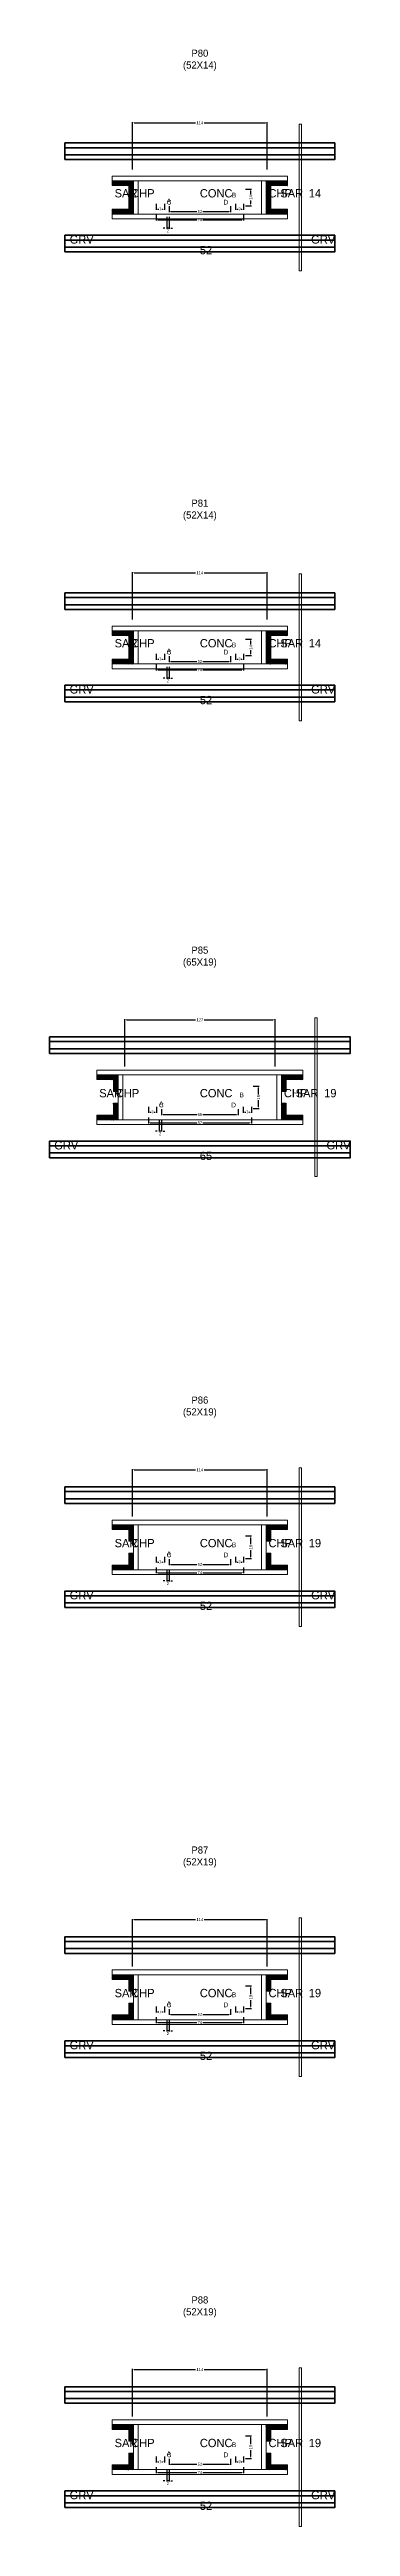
# Model space of a CAD drawing. Header units: centimetres. Extents: x -10500 to 4105, y -36866 to 295.
# Drawn here: x -127 to 127, y -31847 to -29755 of the extents above; entities that cross this region are included whole.
import ezdxf

# ---------------------------------------------------------------- set-up
doc = ezdxf.new("R2010")
doc.units = ezdxf.units.CM
for name, color, linetype in [('COTA', 241, 'Continuous'), ('GRAVATA', 224, 'Continuous'), ('Hachura', 251, 'Continuous'), ('NOMENCLATURA', 7, 'Continuous'), ('SARRAFO', 251, 'Continuous'), ('Texto Seção', 7, 'Continuous')]:
    doc.layers.add(name, color=color, linetype=linetype)
doc.dimstyles.new('cotax2', dxfattribs={"dimtxt": 2.5, "dimasz": 1.5, "dimexe": 0.5, "dimexo": 0.5, "dimgap": 0.5, "dimtad": 1, "dimcen": 2.5, "dimazin": 3, "dimtfac": 1, "dimtmove": 0, "dimatfit": 3})

# ---------------------------------------------------------------- blocks, each defined once
blk = doc.blocks.new('_CLOSEDFILLED')
at = {"color": 0, "linetype": 'BYBLOCK'}
blk.add_solid([(-1, 0.2), (0, 0), (-1, -0.2)], dxfattribs=at)
blk = doc.blocks.new('*D2068')
for p, q in [((-37, -29894.5), (-37, -29899.5)), ((-35.5, -29899), (-2.5, -29899)), ((2.5, -29899), (35.5, -29899)), ((37, -29894.5), (37, -29899.5))]:
    blk.add_line(p, q)
at = {"layer": 'Defpoints'}
for p in [(-37, -29894), (-37, -29899), (37, -29894)]:
    blk.add_point(p, dxfattribs=at)
at = {"layer": 'COTA', "xscale": 1.5, "yscale": 1.5, "rotation": 180}
blk.add_blockref('_CLOSEDFILLED', (-37, -29899), dxfattribs=at)
at = {"layer": 'COTA', "xscale": 1.5, "yscale": 1.5}
blk.add_blockref('_CLOSEDFILLED', (37, -29899), dxfattribs=at)
at = {"layer": 'COTA', "insert": (0, -29899), "char_height": 2.5, "attachment_point": 5}
blk.add_mtext('74', dxfattribs=at)
blk = doc.blocks.new('*D2069')
for p, q in [((-26, -29887.5), (-26, -29892.5)), ((-24.5, -29892), (-2.5, -29892)), ((2.5, -29892), (24.5, -29892)), ((26, -29887.5), (26, -29892.5))]:
    blk.add_line(p, q)
at = {"layer": 'Defpoints'}
for p in [(-26, -29887), (-26, -29892), (26, -29887)]:
    blk.add_point(p, dxfattribs=at)
at = {"layer": 'COTA', "xscale": 1.5, "yscale": 1.5, "rotation": 180}
blk.add_blockref('_CLOSEDFILLED', (-26, -29892), dxfattribs=at)
at = {"layer": 'COTA', "xscale": 1.5, "yscale": 1.5}
blk.add_blockref('_CLOSEDFILLED', (26, -29892), dxfattribs=at)
at = {"layer": 'COTA', "insert": (0, -29892), "char_height": 2.5, "attachment_point": 5}
blk.add_mtext('52', dxfattribs=at)
blk = doc.blocks.new('*D2070')
for p, q in [((38.5, -29873), (43.5, -29873)), ((38.5, -29887), (43.5, -29887)), ((43, -29877.5), (43, -29874.5)), ((43, -29885.5), (43, -29882.5))]:
    blk.add_line(p, q)
at = {"layer": 'Defpoints'}
for p in [(38, -29873), (38, -29887), (43, -29887)]:
    blk.add_point(p, dxfattribs=at)
at = {"layer": 'COTA', "xscale": 1.5, "yscale": 1.5}
for p, rotation in [((43, -29873), 90), ((43, -29887), 270)]:
    blk.add_blockref('_CLOSEDFILLED', p, dxfattribs=dict(at, rotation=rotation))
at = {"layer": 'COTA', "insert": (43, -29880), "char_height": 2.5, "attachment_point": 5, "rotation": 90}
blk.add_mtext('14', dxfattribs=at)
blk = doc.blocks.new('*D2071')
for p, q in [((-37, -29885.5), (-37, -29890.5)), ((-35.5, -29890), (-34.75, -29890)), ((-32.25, -29890), (-31.5, -29890)), ((-30, -29885.5), (-30, -29890.5))]:
    blk.add_line(p, q)
at = {"layer": 'Defpoints'}
for p in [(-37, -29885), (-37, -29890), (-30, -29885)]:
    blk.add_point(p, dxfattribs=at)
at = {"layer": 'COTA', "xscale": 1.5, "yscale": 1.5, "rotation": 180}
blk.add_blockref('_CLOSEDFILLED', (-37, -29890), dxfattribs=at)
at = {"layer": 'COTA', "xscale": 1.5, "yscale": 1.5}
blk.add_blockref('_CLOSEDFILLED', (-30, -29890), dxfattribs=at)
at = {"layer": 'COTA', "insert": (-33.5, -29890), "char_height": 2.5, "attachment_point": 5}
blk.add_mtext('7', dxfattribs=at)
blk = doc.blocks.new('*D2072')
for p, q in [((30, -29885.5), (30, -29890.5)), ((31.5, -29890), (32.25, -29890)), ((34.75, -29890), (35.5, -29890)), ((37, -29885.5), (37, -29890.5))]:
    blk.add_line(p, q)
at = {"layer": 'Defpoints'}
for p in [(30, -29885), (30, -29890), (37, -29885)]:
    blk.add_point(p, dxfattribs=at)
at = {"layer": 'COTA', "xscale": 1.5, "yscale": 1.5, "rotation": 180}
blk.add_blockref('_CLOSEDFILLED', (30, -29890), dxfattribs=at)
at = {"layer": 'COTA', "xscale": 1.5, "yscale": 1.5}
blk.add_blockref('_CLOSEDFILLED', (37, -29890), dxfattribs=at)
at = {"layer": 'COTA', "insert": (33.5, -29890), "char_height": 2.5, "attachment_point": 5}
blk.add_mtext('7', dxfattribs=at)
blk = doc.blocks.new('*D2073')
for p, q in [((-57, -29856.5), (-57, -29816.5)), ((-55.5, -29817), (-3.75, -29817)), ((3.75, -29817), (55.5, -29817)), ((57, -29856.5), (57, -29816.5))]:
    blk.add_line(p, q)
at = {"layer": 'Defpoints'}
for p in [(-57, -29817), (-57, -29857), (57, -29857)]:
    blk.add_point(p, dxfattribs=at)
at = {"layer": 'COTA', "xscale": 1.5, "yscale": 1.5, "rotation": 180}
blk.add_blockref('_CLOSEDFILLED', (-57, -29817), dxfattribs=at)
at = {"layer": 'COTA', "xscale": 1.5, "yscale": 1.5}
blk.add_blockref('_CLOSEDFILLED', (57, -29817), dxfattribs=at)
at = {"layer": 'COTA', "insert": (0, -29817), "char_height": 2.5, "attachment_point": 5}
blk.add_mtext('114', dxfattribs=at)
blk = doc.blocks.new('*D2094')
for p, q in [((-37, -30274.5), (-37, -30279.5)), ((-35.5, -30279), (-2.5, -30279)), ((2.5, -30279), (35.5, -30279)), ((37, -30274.5), (37, -30279.5))]:
    blk.add_line(p, q)
at = {"layer": 'Defpoints'}
for p in [(-37, -30274), (-37, -30279), (37, -30274)]:
    blk.add_point(p, dxfattribs=at)
at = {"layer": 'COTA', "xscale": 1.5, "yscale": 1.5, "rotation": 180}
blk.add_blockref('_CLOSEDFILLED', (-37, -30279), dxfattribs=at)
at = {"layer": 'COTA', "xscale": 1.5, "yscale": 1.5}
blk.add_blockref('_CLOSEDFILLED', (37, -30279), dxfattribs=at)
at = {"layer": 'COTA', "insert": (0, -30279), "char_height": 2.5, "attachment_point": 5}
blk.add_mtext('74', dxfattribs=at)
blk = doc.blocks.new('*D2095')
for p, q in [((-26, -30267.5), (-26, -30272.5)), ((26, -30267.5), (26, -30272.5)), ((-24.5, -30272), (-2.5, -30272)), ((2.5, -30272), (24.5, -30272))]:
    blk.add_line(p, q)
at = {"layer": 'Defpoints'}
for p in [(-26, -30267), (26, -30267), (-26, -30272)]:
    blk.add_point(p, dxfattribs=at)
at = {"layer": 'COTA', "xscale": 1.5, "yscale": 1.5, "rotation": 180}
blk.add_blockref('_CLOSEDFILLED', (-26, -30272), dxfattribs=at)
at = {"layer": 'COTA', "xscale": 1.5, "yscale": 1.5}
blk.add_blockref('_CLOSEDFILLED', (26, -30272), dxfattribs=at)
at = {"layer": 'COTA', "insert": (0, -30272), "char_height": 2.5, "attachment_point": 5}
blk.add_mtext('52', dxfattribs=at)
blk = doc.blocks.new('*D2096')
for p, q in [((38.5, -30253), (43.5, -30253)), ((38.5, -30267), (43.5, -30267)), ((43, -30257.5), (43, -30254.5)), ((43, -30265.5), (43, -30262.5))]:
    blk.add_line(p, q)
at = {"layer": 'Defpoints'}
for p in [(38, -30253), (38, -30267), (43, -30267)]:
    blk.add_point(p, dxfattribs=at)
at = {"layer": 'COTA', "xscale": 1.5, "yscale": 1.5}
for p, rotation in [((43, -30253), 90), ((43, -30267), 270)]:
    blk.add_blockref('_CLOSEDFILLED', p, dxfattribs=dict(at, rotation=rotation))
at = {"layer": 'COTA', "insert": (43, -30260), "char_height": 2.5, "attachment_point": 5, "rotation": 90}
blk.add_mtext('14', dxfattribs=at)
blk = doc.blocks.new('*D2097')
for p, q in [((-37, -30265.5), (-37, -30270.5)), ((-30, -30265.5), (-30, -30270.5)), ((-35.5, -30270), (-34.75, -30270)), ((-32.25, -30270), (-31.5, -30270))]:
    blk.add_line(p, q)
at = {"layer": 'Defpoints'}
for p in [(-37, -30265), (-30, -30265), (-37, -30270)]:
    blk.add_point(p, dxfattribs=at)
at = {"layer": 'COTA', "xscale": 1.5, "yscale": 1.5, "rotation": 180}
blk.add_blockref('_CLOSEDFILLED', (-37, -30270), dxfattribs=at)
at = {"layer": 'COTA', "xscale": 1.5, "yscale": 1.5}
blk.add_blockref('_CLOSEDFILLED', (-30, -30270), dxfattribs=at)
at = {"layer": 'COTA', "insert": (-33.5, -30270), "char_height": 2.5, "attachment_point": 5}
blk.add_mtext('7', dxfattribs=at)
blk = doc.blocks.new('*D2098')
for p, q in [((30, -30265.5), (30, -30270.5)), ((37, -30265.5), (37, -30270.5)), ((31.5, -30270), (32.25, -30270)), ((34.75, -30270), (35.5, -30270))]:
    blk.add_line(p, q)
at = {"layer": 'Defpoints'}
for p in [(30, -30265), (37, -30265), (30, -30270)]:
    blk.add_point(p, dxfattribs=at)
at = {"layer": 'COTA', "xscale": 1.5, "yscale": 1.5, "rotation": 180}
blk.add_blockref('_CLOSEDFILLED', (30, -30270), dxfattribs=at)
at = {"layer": 'COTA', "xscale": 1.5, "yscale": 1.5}
blk.add_blockref('_CLOSEDFILLED', (37, -30270), dxfattribs=at)
at = {"layer": 'COTA', "insert": (33.5, -30270), "char_height": 2.5, "attachment_point": 5}
blk.add_mtext('7', dxfattribs=at)
blk = doc.blocks.new('*D2099')
for p, q in [((-57, -30236.5), (-57, -30196.5)), ((-55.5, -30197), (-3.75, -30197)), ((3.75, -30197), (55.5, -30197)), ((57, -30236.5), (57, -30196.5))]:
    blk.add_line(p, q)
at = {"layer": 'Defpoints'}
for p in [(-57, -30197), (-57, -30237), (57, -30237)]:
    blk.add_point(p, dxfattribs=at)
at = {"layer": 'COTA', "xscale": 1.5, "yscale": 1.5, "rotation": 180}
blk.add_blockref('_CLOSEDFILLED', (-57, -30197), dxfattribs=at)
at = {"layer": 'COTA', "xscale": 1.5, "yscale": 1.5}
blk.add_blockref('_CLOSEDFILLED', (57, -30197), dxfattribs=at)
at = {"layer": 'COTA', "insert": (0, -30197), "char_height": 2.5, "attachment_point": 5}
blk.add_mtext('114', dxfattribs=at)
blk = doc.blocks.new('*D2120')
for p, q in [((-43.5, -30657), (-43.5, -30662)), ((-42, -30661.5), (-2.5, -30661.5)), ((2.5, -30661.5), (42, -30661.5)), ((43.5, -30657), (43.5, -30662))]:
    blk.add_line(p, q)
at = {"layer": 'Defpoints'}
for p in [(-43.5, -30656.5), (-43.5, -30661.5), (43.5, -30656.5)]:
    blk.add_point(p, dxfattribs=at)
at = {"layer": 'COTA', "xscale": 1.5, "yscale": 1.5, "rotation": 180}
blk.add_blockref('_CLOSEDFILLED', (-43.5, -30661.5), dxfattribs=at)
at = {"layer": 'COTA', "xscale": 1.5, "yscale": 1.5}
blk.add_blockref('_CLOSEDFILLED', (43.5, -30661.5), dxfattribs=at)
at = {"layer": 'COTA', "insert": (0, -30661.5), "char_height": 2.5, "attachment_point": 5}
blk.add_mtext('87', dxfattribs=at)
blk = doc.blocks.new('*D2121')
for p, q in [((-32.5, -30650), (-32.5, -30655)), ((-31, -30654.5), (-2.5, -30654.5)), ((2.5, -30654.5), (31, -30654.5)), ((32.5, -30650), (32.5, -30655))]:
    blk.add_line(p, q)
at = {"layer": 'Defpoints'}
for p in [(-32.5, -30649.5), (-32.5, -30654.5), (32.5, -30649.5)]:
    blk.add_point(p, dxfattribs=at)
at = {"layer": 'COTA', "xscale": 1.5, "yscale": 1.5, "rotation": 180}
blk.add_blockref('_CLOSEDFILLED', (-32.5, -30654.5), dxfattribs=at)
at = {"layer": 'COTA', "xscale": 1.5, "yscale": 1.5}
blk.add_blockref('_CLOSEDFILLED', (32.5, -30654.5), dxfattribs=at)
at = {"layer": 'COTA', "insert": (0, -30654.5), "char_height": 2.5, "attachment_point": 5}
blk.add_mtext('65', dxfattribs=at)
blk = doc.blocks.new('*D2122')
for p, q in [((45, -30630.5), (50, -30630.5)), ((49.5, -30637.5), (49.5, -30632)), ((49.5, -30648), (49.5, -30642.5)), ((45, -30649.5), (50, -30649.5))]:
    blk.add_line(p, q)
at = {"layer": 'Defpoints'}
for p in [(44.5, -30630.5), (44.5, -30649.5), (49.5, -30649.5)]:
    blk.add_point(p, dxfattribs=at)
at = {"layer": 'COTA', "xscale": 1.5, "yscale": 1.5}
for p, rotation in [((49.5, -30630.5), 90), ((49.5, -30649.5), 270)]:
    blk.add_blockref('_CLOSEDFILLED', p, dxfattribs=dict(at, rotation=rotation))
at = {"layer": 'COTA', "insert": (49.5, -30640), "char_height": 2.5, "attachment_point": 5, "rotation": 90}
blk.add_mtext('19', dxfattribs=at)
blk = doc.blocks.new('*D2123')
for p, q in [((-43.5, -30648), (-43.5, -30653)), ((-42, -30652.5), (-41.25, -30652.5)), ((-38.75, -30652.5), (-38, -30652.5)), ((-36.5, -30648), (-36.5, -30653))]:
    blk.add_line(p, q)
at = {"layer": 'Defpoints'}
for p in [(-43.5, -30647.5), (-43.5, -30652.5), (-36.5, -30647.5)]:
    blk.add_point(p, dxfattribs=at)
at = {"layer": 'COTA', "xscale": 1.5, "yscale": 1.5, "rotation": 180}
blk.add_blockref('_CLOSEDFILLED', (-43.5, -30652.5), dxfattribs=at)
at = {"layer": 'COTA', "xscale": 1.5, "yscale": 1.5}
blk.add_blockref('_CLOSEDFILLED', (-36.5, -30652.5), dxfattribs=at)
at = {"layer": 'COTA', "insert": (-40, -30652.5), "char_height": 2.5, "attachment_point": 5}
blk.add_mtext('7', dxfattribs=at)
blk = doc.blocks.new('*D2124')
for p, q in [((36.5, -30648), (36.5, -30653)), ((38, -30652.5), (38.75, -30652.5)), ((41.25, -30652.5), (42, -30652.5)), ((43.5, -30648), (43.5, -30653))]:
    blk.add_line(p, q)
at = {"layer": 'Defpoints'}
for p in [(36.5, -30647.5), (36.5, -30652.5), (43.5, -30647.5)]:
    blk.add_point(p, dxfattribs=at)
at = {"layer": 'COTA', "xscale": 1.5, "yscale": 1.5, "rotation": 180}
blk.add_blockref('_CLOSEDFILLED', (36.5, -30652.5), dxfattribs=at)
at = {"layer": 'COTA', "xscale": 1.5, "yscale": 1.5}
blk.add_blockref('_CLOSEDFILLED', (43.5, -30652.5), dxfattribs=at)
at = {"layer": 'COTA', "insert": (40, -30652.5), "char_height": 2.5, "attachment_point": 5}
blk.add_mtext('7', dxfattribs=at)
blk = doc.blocks.new('*D2125')
for p, q in [((-63.5, -30614), (-63.5, -30574)), ((-62, -30574.5), (-3.75, -30574.5)), ((3.75, -30574.5), (62, -30574.5)), ((63.5, -30614), (63.5, -30574))]:
    blk.add_line(p, q)
at = {"layer": 'Defpoints'}
for p in [(-63.5, -30574.5), (-63.5, -30614.5), (63.5, -30614.5)]:
    blk.add_point(p, dxfattribs=at)
at = {"layer": 'COTA', "xscale": 1.5, "yscale": 1.5, "rotation": 180}
blk.add_blockref('_CLOSEDFILLED', (-63.5, -30574.5), dxfattribs=at)
at = {"layer": 'COTA', "xscale": 1.5, "yscale": 1.5}
blk.add_blockref('_CLOSEDFILLED', (63.5, -30574.5), dxfattribs=at)
at = {"layer": 'COTA', "insert": (0, -30574.5), "char_height": 2.5, "attachment_point": 5}
blk.add_mtext('127', dxfattribs=at)
blk = doc.blocks.new('*D2146')
for p, q in [((-37, -31037), (-37, -31042)), ((-35.5, -31041.5), (-2.5, -31041.5)), ((2.5, -31041.5), (35.5, -31041.5)), ((37, -31037), (37, -31042))]:
    blk.add_line(p, q)
at = {"layer": 'Defpoints'}
for p in [(-37, -31036.5), (-37, -31041.5), (37, -31036.5)]:
    blk.add_point(p, dxfattribs=at)
at = {"layer": 'COTA', "xscale": 1.5, "yscale": 1.5, "rotation": 180}
blk.add_blockref('_CLOSEDFILLED', (-37, -31041.5), dxfattribs=at)
at = {"layer": 'COTA', "xscale": 1.5, "yscale": 1.5}
blk.add_blockref('_CLOSEDFILLED', (37, -31041.5), dxfattribs=at)
at = {"layer": 'COTA', "insert": (0, -31041.5), "char_height": 2.5, "attachment_point": 5}
blk.add_mtext('74', dxfattribs=at)
blk = doc.blocks.new('*D2147')
for p, q in [((-26, -31030), (-26, -31035)), ((-24.5, -31034.5), (-2.5, -31034.5)), ((2.5, -31034.5), (24.5, -31034.5)), ((26, -31030), (26, -31035))]:
    blk.add_line(p, q)
at = {"layer": 'Defpoints'}
for p in [(-26, -31029.5), (-26, -31034.5), (26, -31029.5)]:
    blk.add_point(p, dxfattribs=at)
at = {"layer": 'COTA', "xscale": 1.5, "yscale": 1.5, "rotation": 180}
blk.add_blockref('_CLOSEDFILLED', (-26, -31034.5), dxfattribs=at)
at = {"layer": 'COTA', "xscale": 1.5, "yscale": 1.5}
blk.add_blockref('_CLOSEDFILLED', (26, -31034.5), dxfattribs=at)
at = {"layer": 'COTA', "insert": (0, -31034.5), "char_height": 2.5, "attachment_point": 5}
blk.add_mtext('52', dxfattribs=at)
blk = doc.blocks.new('*D2148')
for p, q in [((38.5, -31010.5), (43.5, -31010.5)), ((43, -31017.5), (43, -31012)), ((43, -31028), (43, -31022.5)), ((38.5, -31029.5), (43.5, -31029.5))]:
    blk.add_line(p, q)
at = {"layer": 'Defpoints'}
for p in [(38, -31010.5), (38, -31029.5), (43, -31029.5)]:
    blk.add_point(p, dxfattribs=at)
at = {"layer": 'COTA', "xscale": 1.5, "yscale": 1.5}
for p, rotation in [((43, -31010.5), 90), ((43, -31029.5), 270)]:
    blk.add_blockref('_CLOSEDFILLED', p, dxfattribs=dict(at, rotation=rotation))
at = {"layer": 'COTA', "insert": (43, -31020), "char_height": 2.5, "attachment_point": 5, "rotation": 90}
blk.add_mtext('19', dxfattribs=at)
blk = doc.blocks.new('*D2149')
for p, q in [((-37, -31028), (-37, -31033)), ((-35.5, -31032.5), (-34.75, -31032.5)), ((-32.25, -31032.5), (-31.5, -31032.5)), ((-30, -31028), (-30, -31033))]:
    blk.add_line(p, q)
at = {"layer": 'Defpoints'}
for p in [(-37, -31027.5), (-37, -31032.5), (-30, -31027.5)]:
    blk.add_point(p, dxfattribs=at)
at = {"layer": 'COTA', "xscale": 1.5, "yscale": 1.5, "rotation": 180}
blk.add_blockref('_CLOSEDFILLED', (-37, -31032.5), dxfattribs=at)
at = {"layer": 'COTA', "xscale": 1.5, "yscale": 1.5}
blk.add_blockref('_CLOSEDFILLED', (-30, -31032.5), dxfattribs=at)
at = {"layer": 'COTA', "insert": (-33.5, -31032.5), "char_height": 2.5, "attachment_point": 5}
blk.add_mtext('7', dxfattribs=at)
blk = doc.blocks.new('*D2150')
for p, q in [((30, -31028), (30, -31033)), ((31.5, -31032.5), (32.25, -31032.5)), ((34.75, -31032.5), (35.5, -31032.5)), ((37, -31028), (37, -31033))]:
    blk.add_line(p, q)
at = {"layer": 'Defpoints'}
for p in [(30, -31027.5), (30, -31032.5), (37, -31027.5)]:
    blk.add_point(p, dxfattribs=at)
at = {"layer": 'COTA', "xscale": 1.5, "yscale": 1.5, "rotation": 180}
blk.add_blockref('_CLOSEDFILLED', (30, -31032.5), dxfattribs=at)
at = {"layer": 'COTA', "xscale": 1.5, "yscale": 1.5}
blk.add_blockref('_CLOSEDFILLED', (37, -31032.5), dxfattribs=at)
at = {"layer": 'COTA', "insert": (33.5, -31032.5), "char_height": 2.5, "attachment_point": 5}
blk.add_mtext('7', dxfattribs=at)
blk = doc.blocks.new('*D2151')
for p, q in [((-57, -30994), (-57, -30954)), ((-55.5, -30954.5), (-3.75, -30954.5)), ((3.75, -30954.5), (55.5, -30954.5)), ((57, -30994), (57, -30954))]:
    blk.add_line(p, q)
at = {"layer": 'Defpoints'}
for p in [(-57, -30954.5), (-57, -30994.5), (57, -30994.5)]:
    blk.add_point(p, dxfattribs=at)
at = {"layer": 'COTA', "xscale": 1.5, "yscale": 1.5, "rotation": 180}
blk.add_blockref('_CLOSEDFILLED', (-57, -30954.5), dxfattribs=at)
at = {"layer": 'COTA', "xscale": 1.5, "yscale": 1.5}
blk.add_blockref('_CLOSEDFILLED', (57, -30954.5), dxfattribs=at)
at = {"layer": 'COTA', "insert": (0, -30954.5), "char_height": 2.5, "attachment_point": 5}
blk.add_mtext('114', dxfattribs=at)
blk = doc.blocks.new('*D2172')
for p, q in [((-37, -31417), (-37, -31422)), ((37, -31417), (37, -31422)), ((-35.5, -31421.5), (-2.5, -31421.5)), ((2.5, -31421.5), (35.5, -31421.5))]:
    blk.add_line(p, q)
at = {"layer": 'Defpoints'}
for p in [(-37, -31416.5), (37, -31416.5), (-37, -31421.5)]:
    blk.add_point(p, dxfattribs=at)
at = {"layer": 'COTA', "xscale": 1.5, "yscale": 1.5, "rotation": 180}
blk.add_blockref('_CLOSEDFILLED', (-37, -31421.5), dxfattribs=at)
at = {"layer": 'COTA', "xscale": 1.5, "yscale": 1.5}
blk.add_blockref('_CLOSEDFILLED', (37, -31421.5), dxfattribs=at)
at = {"layer": 'COTA', "insert": (0, -31421.5), "char_height": 2.5, "attachment_point": 5}
blk.add_mtext('74', dxfattribs=at)
blk = doc.blocks.new('*D2173')
for p, q in [((-26, -31410), (-26, -31415)), ((-24.5, -31414.5), (-2.5, -31414.5)), ((2.5, -31414.5), (24.5, -31414.5)), ((26, -31410), (26, -31415))]:
    blk.add_line(p, q)
at = {"layer": 'Defpoints'}
for p in [(-26, -31409.5), (-26, -31414.5), (26, -31409.5)]:
    blk.add_point(p, dxfattribs=at)
at = {"layer": 'COTA', "xscale": 1.5, "yscale": 1.5, "rotation": 180}
blk.add_blockref('_CLOSEDFILLED', (-26, -31414.5), dxfattribs=at)
at = {"layer": 'COTA', "xscale": 1.5, "yscale": 1.5}
blk.add_blockref('_CLOSEDFILLED', (26, -31414.5), dxfattribs=at)
at = {"layer": 'COTA', "insert": (0, -31414.5), "char_height": 2.5, "attachment_point": 5}
blk.add_mtext('52', dxfattribs=at)
blk = doc.blocks.new('*D2174')
for p, q in [((38.5, -31390.5), (43.5, -31390.5)), ((43, -31397.5), (43, -31392)), ((38.5, -31409.5), (43.5, -31409.5)), ((43, -31408), (43, -31402.5))]:
    blk.add_line(p, q)
at = {"layer": 'Defpoints'}
for p in [(38, -31390.5), (38, -31409.5), (43, -31409.5)]:
    blk.add_point(p, dxfattribs=at)
at = {"layer": 'COTA', "xscale": 1.5, "yscale": 1.5}
for p, rotation in [((43, -31390.5), 90), ((43, -31409.5), 270)]:
    blk.add_blockref('_CLOSEDFILLED', p, dxfattribs=dict(at, rotation=rotation))
at = {"layer": 'COTA', "insert": (43, -31400), "char_height": 2.5, "attachment_point": 5, "rotation": 90}
blk.add_mtext('19', dxfattribs=at)
blk = doc.blocks.new('*D2175')
for p, q in [((-37, -31408), (-37, -31413)), ((-35.5, -31412.5), (-34.75, -31412.5)), ((-32.25, -31412.5), (-31.5, -31412.5)), ((-30, -31408), (-30, -31413))]:
    blk.add_line(p, q)
at = {"layer": 'Defpoints'}
for p in [(-37, -31407.5), (-37, -31412.5), (-30, -31407.5)]:
    blk.add_point(p, dxfattribs=at)
at = {"layer": 'COTA', "xscale": 1.5, "yscale": 1.5, "rotation": 180}
blk.add_blockref('_CLOSEDFILLED', (-37, -31412.5), dxfattribs=at)
at = {"layer": 'COTA', "xscale": 1.5, "yscale": 1.5}
blk.add_blockref('_CLOSEDFILLED', (-30, -31412.5), dxfattribs=at)
at = {"layer": 'COTA', "insert": (-33.5, -31412.5), "char_height": 2.5, "attachment_point": 5}
blk.add_mtext('7', dxfattribs=at)
blk = doc.blocks.new('*D2176')
for p, q in [((30, -31408), (30, -31413)), ((31.5, -31412.5), (32.25, -31412.5)), ((34.75, -31412.5), (35.5, -31412.5)), ((37, -31408), (37, -31413))]:
    blk.add_line(p, q)
at = {"layer": 'Defpoints'}
for p in [(30, -31407.5), (30, -31412.5), (37, -31407.5)]:
    blk.add_point(p, dxfattribs=at)
at = {"layer": 'COTA', "xscale": 1.5, "yscale": 1.5, "rotation": 180}
blk.add_blockref('_CLOSEDFILLED', (30, -31412.5), dxfattribs=at)
at = {"layer": 'COTA', "xscale": 1.5, "yscale": 1.5}
blk.add_blockref('_CLOSEDFILLED', (37, -31412.5), dxfattribs=at)
at = {"layer": 'COTA', "insert": (33.5, -31412.5), "char_height": 2.5, "attachment_point": 5}
blk.add_mtext('7', dxfattribs=at)
blk = doc.blocks.new('*D2177')
for p, q in [((-57, -31374), (-57, -31334)), ((-55.5, -31334.5), (-3.75, -31334.5)), ((3.75, -31334.5), (55.5, -31334.5)), ((57, -31374), (57, -31334))]:
    blk.add_line(p, q)
at = {"layer": 'Defpoints'}
for p in [(-57, -31334.5), (-57, -31374.5), (57, -31374.5)]:
    blk.add_point(p, dxfattribs=at)
at = {"layer": 'COTA', "xscale": 1.5, "yscale": 1.5, "rotation": 180}
blk.add_blockref('_CLOSEDFILLED', (-57, -31334.5), dxfattribs=at)
at = {"layer": 'COTA', "xscale": 1.5, "yscale": 1.5}
blk.add_blockref('_CLOSEDFILLED', (57, -31334.5), dxfattribs=at)
at = {"layer": 'COTA', "insert": (0, -31334.5), "char_height": 2.5, "attachment_point": 5}
blk.add_mtext('114', dxfattribs=at)
blk = doc.blocks.new('*D2198')
for p, q in [((-37, -31797), (-37, -31802)), ((-35.5, -31801.5), (-2.5, -31801.5)), ((2.5, -31801.5), (35.5, -31801.5)), ((37, -31797), (37, -31802))]:
    blk.add_line(p, q)
at = {"layer": 'Defpoints'}
for p in [(-37, -31796.5), (37, -31796.5), (-37, -31801.5)]:
    blk.add_point(p, dxfattribs=at)
at = {"layer": 'COTA', "xscale": 1.5, "yscale": 1.5, "rotation": 180}
blk.add_blockref('_CLOSEDFILLED', (-37, -31801.5), dxfattribs=at)
at = {"layer": 'COTA', "xscale": 1.5, "yscale": 1.5}
blk.add_blockref('_CLOSEDFILLED', (37, -31801.5), dxfattribs=at)
at = {"layer": 'COTA', "insert": (0, -31801.5), "char_height": 2.5, "attachment_point": 5}
blk.add_mtext('74', dxfattribs=at)
blk = doc.blocks.new('*D2199')
for p, q in [((-26, -31790), (-26, -31795)), ((-24.5, -31794.5), (-2.5, -31794.5)), ((2.5, -31794.5), (24.5, -31794.5)), ((26, -31790), (26, -31795))]:
    blk.add_line(p, q)
at = {"layer": 'Defpoints'}
for p in [(-26, -31789.5), (-26, -31794.5), (26, -31789.5)]:
    blk.add_point(p, dxfattribs=at)
at = {"layer": 'COTA', "xscale": 1.5, "yscale": 1.5, "rotation": 180}
blk.add_blockref('_CLOSEDFILLED', (-26, -31794.5), dxfattribs=at)
at = {"layer": 'COTA', "xscale": 1.5, "yscale": 1.5}
blk.add_blockref('_CLOSEDFILLED', (26, -31794.5), dxfattribs=at)
at = {"layer": 'COTA', "insert": (0, -31794.5), "char_height": 2.5, "attachment_point": 5}
blk.add_mtext('52', dxfattribs=at)
blk = doc.blocks.new('*D2200')
for p, q in [((38.5, -31770.5), (43.5, -31770.5)), ((43, -31777.5), (43, -31772)), ((38.5, -31789.5), (43.5, -31789.5)), ((43, -31788), (43, -31782.5))]:
    blk.add_line(p, q)
at = {"layer": 'Defpoints'}
for p in [(38, -31770.5), (38, -31789.5), (43, -31789.5)]:
    blk.add_point(p, dxfattribs=at)
at = {"layer": 'COTA', "xscale": 1.5, "yscale": 1.5}
for p, rotation in [((43, -31770.5), 90), ((43, -31789.5), 270)]:
    blk.add_blockref('_CLOSEDFILLED', p, dxfattribs=dict(at, rotation=rotation))
at = {"layer": 'COTA', "insert": (43, -31780), "char_height": 2.5, "attachment_point": 5, "rotation": 90}
blk.add_mtext('19', dxfattribs=at)
blk = doc.blocks.new('*D2201')
for p, q in [((-37, -31788), (-37, -31793)), ((-35.5, -31792.5), (-34.75, -31792.5)), ((-32.25, -31792.5), (-31.5, -31792.5)), ((-30, -31788), (-30, -31793))]:
    blk.add_line(p, q)
at = {"layer": 'Defpoints'}
for p in [(-37, -31787.5), (-37, -31792.5), (-30, -31787.5)]:
    blk.add_point(p, dxfattribs=at)
at = {"layer": 'COTA', "xscale": 1.5, "yscale": 1.5, "rotation": 180}
blk.add_blockref('_CLOSEDFILLED', (-37, -31792.5), dxfattribs=at)
at = {"layer": 'COTA', "xscale": 1.5, "yscale": 1.5}
blk.add_blockref('_CLOSEDFILLED', (-30, -31792.5), dxfattribs=at)
at = {"layer": 'COTA', "insert": (-33.5, -31792.5), "char_height": 2.5, "attachment_point": 5}
blk.add_mtext('7', dxfattribs=at)
blk = doc.blocks.new('*D2202')
for p, q in [((30, -31788), (30, -31793)), ((31.5, -31792.5), (32.25, -31792.5)), ((34.75, -31792.5), (35.5, -31792.5)), ((37, -31788), (37, -31793))]:
    blk.add_line(p, q)
at = {"layer": 'Defpoints'}
for p in [(30, -31787.5), (30, -31792.5), (37, -31787.5)]:
    blk.add_point(p, dxfattribs=at)
at = {"layer": 'COTA', "xscale": 1.5, "yscale": 1.5, "rotation": 180}
blk.add_blockref('_CLOSEDFILLED', (30, -31792.5), dxfattribs=at)
at = {"layer": 'COTA', "xscale": 1.5, "yscale": 1.5}
blk.add_blockref('_CLOSEDFILLED', (37, -31792.5), dxfattribs=at)
at = {"layer": 'COTA', "insert": (33.5, -31792.5), "char_height": 2.5, "attachment_point": 5}
blk.add_mtext('7', dxfattribs=at)
blk = doc.blocks.new('*D2203')
for p, q in [((-57, -31754), (-57, -31714)), ((-55.5, -31714.5), (-3.75, -31714.5)), ((3.75, -31714.5), (55.5, -31714.5)), ((57, -31754), (57, -31714))]:
    blk.add_line(p, q)
at = {"layer": 'Defpoints'}
for p in [(-57, -31714.5), (-57, -31754.5), (57, -31754.5)]:
    blk.add_point(p, dxfattribs=at)
at = {"layer": 'COTA', "xscale": 1.5, "yscale": 1.5, "rotation": 180}
blk.add_blockref('_CLOSEDFILLED', (-57, -31714.5), dxfattribs=at)
at = {"layer": 'COTA', "xscale": 1.5, "yscale": 1.5}
blk.add_blockref('_CLOSEDFILLED', (57, -31714.5), dxfattribs=at)
at = {"layer": 'COTA', "insert": (0, -31714.5), "char_height": 2.5, "attachment_point": 5}
blk.add_mtext('114', dxfattribs=at)

msp = doc.modelspace()

# ---------------------------------------------------------------- hatches: boundary and pattern name
at = {"layer": 'SARRAFO'}
h = msp.add_hatch(dxfattribs=at)
h.set_pattern_fill('SOLID', scale=2)
h.paths.add_polyline_path([(-74, -29870), (-60, -29870), (-60, -29866), (-74, -29866)])
h = msp.add_hatch(dxfattribs=at)
h.set_pattern_fill('SOLID', scale=2)
h.paths.add_polyline_path([(-60, -29880), (-56, -29880), (-56, -29866), (-60, -29866)])
h = msp.add_hatch(dxfattribs=at)
h.set_pattern_fill('SOLID', scale=2)
h.paths.add_polyline_path([(56, -29880), (60, -29880), (60, -29866), (56, -29866)])
h = msp.add_hatch(dxfattribs=at)
h.set_pattern_fill('SOLID', scale=2)
h.paths.add_polyline_path([(60, -29870), (74, -29870), (74, -29866), (60, -29866)])
h = msp.add_hatch(dxfattribs=at)
h.set_pattern_fill('SOLID', scale=2)
h.paths.add_polyline_path([(-74, -29894), (-60, -29894), (-60, -29890), (-74, -29890)])
h = msp.add_hatch(dxfattribs=at)
h.set_pattern_fill('SOLID', scale=2)
h.paths.add_polyline_path([(-60, -29894), (-56, -29894), (-56, -29880), (-60, -29880)])
h = msp.add_hatch(dxfattribs=at)
h.set_pattern_fill('SOLID', scale=2)
h.paths.add_polyline_path([(56, -29894), (60, -29894), (60, -29880), (56, -29880)])
h = msp.add_hatch(dxfattribs=at)
h.set_pattern_fill('SOLID', scale=2)
h.paths.add_polyline_path([(60, -29894), (74, -29894), (74, -29890), (60, -29890)])
h = msp.add_hatch(dxfattribs=at)
h.set_pattern_fill('SOLID', scale=2)
h.paths.add_polyline_path([(-74, -30250), (-60, -30250), (-60, -30246), (-74, -30246)])
h = msp.add_hatch(dxfattribs=at)
h.set_pattern_fill('SOLID', scale=2)
h.paths.add_polyline_path([(-60, -30260), (-56, -30260), (-56, -30246), (-60, -30246)])
h = msp.add_hatch(dxfattribs=at)
h.set_pattern_fill('SOLID', scale=2)
h.paths.add_polyline_path([(56, -30260), (60, -30260), (60, -30246), (56, -30246)])
h = msp.add_hatch(dxfattribs=at)
h.set_pattern_fill('SOLID', scale=2)
h.paths.add_polyline_path([(60, -30250), (74, -30250), (74, -30246), (60, -30246)])
h = msp.add_hatch(dxfattribs=at)
h.set_pattern_fill('SOLID', scale=2)
h.paths.add_polyline_path([(-60, -30274), (-56, -30274), (-56, -30260), (-60, -30260)])
h = msp.add_hatch(dxfattribs=at)
h.set_pattern_fill('SOLID', scale=2)
h.paths.add_polyline_path([(56, -30274), (60, -30274), (60, -30260), (56, -30260)])
h = msp.add_hatch(dxfattribs=at)
h.set_pattern_fill('SOLID', scale=2)
h.paths.add_polyline_path([(-74, -30274), (-60, -30274), (-60, -30270), (-74, -30270)])
h = msp.add_hatch(dxfattribs=at)
h.set_pattern_fill('SOLID', scale=2)
h.paths.add_polyline_path([(60, -30274), (74, -30274), (74, -30270), (60, -30270)])
h = msp.add_hatch(dxfattribs=at)
h.set_pattern_fill('SOLID', scale=2)
h.paths.add_polyline_path([(-87, -30625), (-73, -30625), (-73, -30621), (-87, -30621)])
h = msp.add_hatch(dxfattribs=at)
h.set_pattern_fill('SOLID', scale=2)
h.paths.add_polyline_path([(-73, -30635), (-69, -30635), (-69, -30621), (-73, -30621)])
h = msp.add_hatch(dxfattribs=at)
h.set_pattern_fill('SOLID', scale=2)
h.paths.add_polyline_path([(69, -30635), (73, -30635), (73, -30621), (69, -30621)])
h = msp.add_hatch(dxfattribs=at)
h.set_pattern_fill('SOLID', scale=2)
h.paths.add_polyline_path([(73, -30625), (87, -30625), (87, -30621), (73, -30621)])
h = msp.add_hatch(dxfattribs=at)
h.set_pattern_fill('SOLID', scale=2)
h.paths.add_polyline_path([(-73, -30659), (-69, -30659), (-69, -30645), (-73, -30645)])
h = msp.add_hatch(dxfattribs=at)
h.set_pattern_fill('SOLID', scale=2)
h.paths.add_polyline_path([(69, -30659), (73, -30659), (73, -30645), (69, -30645)])
h = msp.add_hatch(dxfattribs=at)
h.set_pattern_fill('SOLID', scale=2)
h.paths.add_polyline_path([(-87, -30659), (-73, -30659), (-73, -30655), (-87, -30655)])
h = msp.add_hatch(dxfattribs=at)
h.set_pattern_fill('SOLID', scale=2)
h.paths.add_polyline_path([(73, -30659), (87, -30659), (87, -30655), (73, -30655)])
h = msp.add_hatch(dxfattribs=at)
h.set_pattern_fill('SOLID', scale=2)
h.paths.add_polyline_path([(-74, -31005), (-60, -31005), (-60, -31001), (-74, -31001)])
h = msp.add_hatch(dxfattribs=at)
h.set_pattern_fill('SOLID', scale=2)
h.paths.add_polyline_path([(-60, -31015), (-56, -31015), (-56, -31001), (-60, -31001)])
h = msp.add_hatch(dxfattribs=at)
h.set_pattern_fill('SOLID', scale=2)
h.paths.add_polyline_path([(56, -31015), (60, -31015), (60, -31001), (56, -31001)])
h = msp.add_hatch(dxfattribs=at)
h.set_pattern_fill('SOLID', scale=2)
h.paths.add_polyline_path([(60, -31005), (74, -31005), (74, -31001), (60, -31001)])
h = msp.add_hatch(dxfattribs=at)
h.set_pattern_fill('SOLID', scale=2)
h.paths.add_polyline_path([(-74, -31039), (-60, -31039), (-60, -31035), (-74, -31035)])
h = msp.add_hatch(dxfattribs=at)
h.set_pattern_fill('SOLID', scale=2)
h.paths.add_polyline_path([(-60, -31039), (-56, -31039), (-56, -31025), (-60, -31025)])
h = msp.add_hatch(dxfattribs=at)
h.set_pattern_fill('SOLID', scale=2)
h.paths.add_polyline_path([(56, -31039), (60, -31039), (60, -31025), (56, -31025)])
h = msp.add_hatch(dxfattribs=at)
h.set_pattern_fill('SOLID', scale=2)
h.paths.add_polyline_path([(60, -31039), (74, -31039), (74, -31035), (60, -31035)])
h = msp.add_hatch(dxfattribs=at)
h.set_pattern_fill('SOLID', scale=2)
h.paths.add_polyline_path([(-74, -31385), (-60, -31385), (-60, -31381), (-74, -31381)])
h = msp.add_hatch(dxfattribs=at)
h.set_pattern_fill('SOLID', scale=2)
h.paths.add_polyline_path([(-60, -31395), (-56, -31395), (-56, -31381), (-60, -31381)])
h = msp.add_hatch(dxfattribs=at)
h.set_pattern_fill('SOLID', scale=2)
h.paths.add_polyline_path([(56, -31395), (60, -31395), (60, -31381), (56, -31381)])
h = msp.add_hatch(dxfattribs=at)
h.set_pattern_fill('SOLID', scale=2)
h.paths.add_polyline_path([(60, -31385), (74, -31385), (74, -31381), (60, -31381)])
h = msp.add_hatch(dxfattribs=at)
h.set_pattern_fill('SOLID', scale=2)
h.paths.add_polyline_path([(-74, -31419), (-60, -31419), (-60, -31415), (-74, -31415)])
h = msp.add_hatch(dxfattribs=at)
h.set_pattern_fill('SOLID', scale=2)
h.paths.add_polyline_path([(-60, -31419), (-56, -31419), (-56, -31405), (-60, -31405)])
h = msp.add_hatch(dxfattribs=at)
h.set_pattern_fill('SOLID', scale=2)
h.paths.add_polyline_path([(56, -31419), (60, -31419), (60, -31405), (56, -31405)])
h = msp.add_hatch(dxfattribs=at)
h.set_pattern_fill('SOLID', scale=2)
h.paths.add_polyline_path([(60, -31419), (74, -31419), (74, -31415), (60, -31415)])
h = msp.add_hatch(dxfattribs=at)
h.set_pattern_fill('SOLID', scale=2)
h.paths.add_polyline_path([(-74, -31765), (-60, -31765), (-60, -31761), (-74, -31761)])
h = msp.add_hatch(dxfattribs=at)
h.set_pattern_fill('SOLID', scale=2)
h.paths.add_polyline_path([(-60, -31775), (-56, -31775), (-56, -31761), (-60, -31761)])
h = msp.add_hatch(dxfattribs=at)
h.set_pattern_fill('SOLID', scale=2)
h.paths.add_polyline_path([(56, -31775), (60, -31775), (60, -31761), (56, -31761)])
h = msp.add_hatch(dxfattribs=at)
h.set_pattern_fill('SOLID', scale=2)
h.paths.add_polyline_path([(60, -31765), (74, -31765), (74, -31761), (60, -31761)])
h = msp.add_hatch(dxfattribs=at)
h.set_pattern_fill('SOLID', scale=2)
h.paths.add_polyline_path([(-74, -31799), (-60, -31799), (-60, -31795), (-74, -31795)])
h = msp.add_hatch(dxfattribs=at)
h.set_pattern_fill('SOLID', scale=2)
h.paths.add_polyline_path([(-60, -31799), (-56, -31799), (-56, -31785), (-60, -31785)])
h = msp.add_hatch(dxfattribs=at)
h.set_pattern_fill('SOLID', scale=2)
h.paths.add_polyline_path([(56, -31799), (60, -31799), (60, -31785), (56, -31785)])
h = msp.add_hatch(dxfattribs=at)
h.set_pattern_fill('SOLID', scale=2)
h.paths.add_polyline_path([(60, -31799), (74, -31799), (74, -31795), (60, -31795)])

# ---------------------------------------------------------------- linework, layer by layer
at = {"layer": 'GRAVATA', "lineweight": 50}
for points in [[(-114, -29848), (114, -29848), (114, -29834), (-114, -29834)], [(-114, -29844), (114, -29844), (114, -29838), (-114, -29838)], [(-114, -29926), (114, -29926), (114, -29912), (-114, -29912)], [(-114, -29922), (114, -29922), (114, -29916), (-114, -29916)], [(-114, -30228), (114, -30228), (114, -30214), (-114, -30214)], [(-114, -30224), (114, -30224), (114, -30218), (-114, -30218)], [(-114, -30306), (114, -30306), (114, -30292), (-114, -30292)], [(-114, -30302), (114, -30302), (114, -30296), (-114, -30296)], [(-127, -30603), (127, -30603), (127, -30589), (-127, -30589)], [(-127, -30599), (127, -30599), (127, -30593), (-127, -30593)], [(-127, -30691), (127, -30691), (127, -30677), (-127, -30677)], [(-127, -30687), (127, -30687), (127, -30681), (-127, -30681)], [(-114, -30983), (114, -30983), (114, -30969), (-114, -30969)], [(-114, -30979), (114, -30979), (114, -30973), (-114, -30973)], [(-114, -31071), (114, -31071), (114, -31057), (-114, -31057)], [(-114, -31067), (114, -31067), (114, -31061), (-114, -31061)], [(-114, -31363), (114, -31363), (114, -31349), (-114, -31349)], [(-114, -31359), (114, -31359), (114, -31353), (-114, -31353)], [(-114, -31451), (114, -31451), (114, -31437), (-114, -31437)], [(-114, -31447), (114, -31447), (114, -31441), (-114, -31441)], [(-114, -31743), (114, -31743), (114, -31729), (-114, -31729)], [(-114, -31739), (114, -31739), (114, -31733), (-114, -31733)], [(-114, -31831), (114, -31831), (114, -31817), (-114, -31817)], [(-114, -31827), (114, -31827), (114, -31821), (-114, -31821)]]:
    msp.add_lwpolyline(points, close=True, dxfattribs=at)
at = {"layer": 'Hachura', "lineweight": 13}
for points in [[(84, -29942), (86, -29942), (86, -29818), (84, -29818)], [(84, -30322), (86, -30322), (86, -30198), (84, -30198)], [(97, -30707), (99, -30707), (99, -30573), (97, -30573)], [(84, -31087), (86, -31087), (86, -30953), (84, -30953)], [(84, -31467), (86, -31467), (86, -31333), (84, -31333)], [(84, -31847), (86, -31847), (86, -31713), (84, -31713)]]:
    msp.add_lwpolyline(points, close=True, dxfattribs=at)
at = {"layer": 'Hachura', "lineweight": 18}
for points in [[(-74, -29866), (74, -29866), (74, -29862), (-74, -29862)], [(-56, -29894), (-52, -29894), (-52, -29866), (-56, -29866)], [(52, -29894), (56, -29894), (56, -29866), (52, -29866)], [(-74, -29898), (74, -29898), (74, -29894), (-74, -29894)], [(-74, -30246), (74, -30246), (74, -30242), (-74, -30242)], [(-56, -30274), (-52, -30274), (-52, -30246), (-56, -30246)], [(52, -30274), (56, -30274), (56, -30246), (52, -30246)], [(-74, -30278), (74, -30278), (74, -30274), (-74, -30274)], [(-87, -30621), (87, -30621), (87, -30617), (-87, -30617)], [(-69, -30659), (-65, -30659), (-65, -30621), (-69, -30621)], [(65, -30659), (69, -30659), (69, -30621), (65, -30621)], [(-87, -30663), (87, -30663), (87, -30659), (-87, -30659)], [(-74, -31001), (74, -31001), (74, -30997), (-74, -30997)], [(-56, -31039), (-52, -31039), (-52, -31001), (-56, -31001)], [(52, -31039), (56, -31039), (56, -31001), (52, -31001)], [(-74, -31043), (74, -31043), (74, -31039), (-74, -31039)], [(-74, -31381), (74, -31381), (74, -31377), (-74, -31377)], [(-56, -31419), (-52, -31419), (-52, -31381), (-56, -31381)], [(52, -31419), (56, -31419), (56, -31381), (52, -31381)], [(-74, -31423), (74, -31423), (74, -31419), (-74, -31419)], [(-74, -31761), (74, -31761), (74, -31757), (-74, -31757)], [(-56, -31799), (-52, -31799), (-52, -31761), (-56, -31761)], [(52, -31799), (56, -31799), (56, -31761), (52, -31761)], [(-74, -31803), (74, -31803), (74, -31799), (-74, -31799)]]:
    msp.add_lwpolyline(points, close=True, dxfattribs=at)
at = {"layer": 'SARRAFO', "lineweight": 13}
for points in [[(-74, -29870), (-60, -29870), (-60, -29866), (-74, -29866)], [(-60, -29880), (-56, -29880), (-56, -29866), (-60, -29866)], [(56, -29880), (60, -29880), (60, -29866), (56, -29866)], [(60, -29870), (74, -29870), (74, -29866), (60, -29866)], [(-74, -29894), (-60, -29894), (-60, -29890), (-74, -29890)], [(-60, -29894), (-56, -29894), (-56, -29880), (-60, -29880)], [(56, -29894), (60, -29894), (60, -29880), (56, -29880)], [(60, -29894), (74, -29894), (74, -29890), (60, -29890)], [(-74, -30250), (-60, -30250), (-60, -30246), (-74, -30246)], [(-60, -30260), (-56, -30260), (-56, -30246), (-60, -30246)], [(56, -30260), (60, -30260), (60, -30246), (56, -30246)], [(60, -30250), (74, -30250), (74, -30246), (60, -30246)], [(-60, -30274), (-56, -30274), (-56, -30260), (-60, -30260)], [(56, -30274), (60, -30274), (60, -30260), (56, -30260)], [(-74, -30274), (-60, -30274), (-60, -30270), (-74, -30270)], [(60, -30274), (74, -30274), (74, -30270), (60, -30270)], [(-87, -30625), (-73, -30625), (-73, -30621), (-87, -30621)], [(-73, -30635), (-69, -30635), (-69, -30621), (-73, -30621)], [(69, -30635), (73, -30635), (73, -30621), (69, -30621)], [(73, -30625), (87, -30625), (87, -30621), (73, -30621)], [(-73, -30659), (-69, -30659), (-69, -30645), (-73, -30645)], [(69, -30659), (73, -30659), (73, -30645), (69, -30645)], [(-87, -30659), (-73, -30659), (-73, -30655), (-87, -30655)], [(73, -30659), (87, -30659), (87, -30655), (73, -30655)], [(-74, -31005), (-60, -31005), (-60, -31001), (-74, -31001)], [(-60, -31015), (-56, -31015), (-56, -31001), (-60, -31001)], [(56, -31015), (60, -31015), (60, -31001), (56, -31001)], [(60, -31005), (74, -31005), (74, -31001), (60, -31001)], [(-74, -31039), (-60, -31039), (-60, -31035), (-74, -31035)], [(-60, -31039), (-56, -31039), (-56, -31025), (-60, -31025)], [(56, -31039), (60, -31039), (60, -31025), (56, -31025)], [(60, -31039), (74, -31039), (74, -31035), (60, -31035)], [(-74, -31385), (-60, -31385), (-60, -31381), (-74, -31381)], [(-60, -31395), (-56, -31395), (-56, -31381), (-60, -31381)], [(56, -31395), (60, -31395), (60, -31381), (56, -31381)], [(60, -31385), (74, -31385), (74, -31381), (60, -31381)], [(-74, -31419), (-60, -31419), (-60, -31415), (-74, -31415)], [(-60, -31419), (-56, -31419), (-56, -31405), (-60, -31405)], [(56, -31419), (60, -31419), (60, -31405), (56, -31405)], [(60, -31419), (74, -31419), (74, -31415), (60, -31415)], [(-74, -31765), (-60, -31765), (-60, -31761), (-74, -31761)], [(-60, -31775), (-56, -31775), (-56, -31761), (-60, -31761)], [(56, -31775), (60, -31775), (60, -31761), (56, -31761)], [(60, -31765), (74, -31765), (74, -31761), (60, -31761)], [(-74, -31799), (-60, -31799), (-60, -31795), (-74, -31795)], [(-60, -31799), (-56, -31799), (-56, -31785), (-60, -31785)], [(56, -31799), (60, -31799), (60, -31785), (56, -31785)], [(60, -31799), (74, -31799), (74, -31795), (60, -31795)]]:
    msp.add_lwpolyline(points, close=True, dxfattribs=at)

# ---------------------------------------------------------------- texts
at = {"layer": 'NOMENCLATURA'}
for s, p in [('A', (-28, -29885)), ('C', (-28, -29886)), ('D', (20, -29886)), ('B', (27, -29880)), ('A', (-28, -30265)), ('C', (-28, -30266)), ('D', (20, -30266)), ('B', (27, -30260)), ('A', (-34.5, -30647.5)), ('C', (-34.5, -30648.5)), ('D', (26.5, -30648.5)), ('B', (33.5, -30640)), ('B', (27, -31020)), ('A', (-28, -31027.5)), ('C', (-28, -31028.5)), ('D', (20, -31028.5)), ('B', (27, -31400)), ('A', (-28, -31407.5)), ('C', (-28, -31408.5)), ('D', (20, -31408.5)), ('A', (-28, -31787.5)), ('C', (-28, -31788.5)), ('D', (20, -31788.5)), ('B', (27, -31780))]:
    msp.add_text(s, height=4, dxfattribs=at).set_placement(p)
at = {"layer": 'NOMENCLATURA', "char_height": 6, "attachment_point": 8}
for s, insert in [('P80\\P(52X14)', (0, -29773)), ('P81\\P(52X14)', (0, -30153)), ('P85\\P(65X19)', (0, -30530.5)), ('P86\\P(52X19)', (0, -30910.5)), ('P87\\P(52X19)', (0, -31290.5)), ('P88\\P(52X19)', (0, -31670.5))]:
    msp.add_mtext(s, dxfattribs=dict(at, insert=insert))
at = {"layer": 'Texto Seção'}
for s, p in [('SAR', (-72, -29880)), ('CHP', (-58, -29880)), ('CONC', (0, -29880)), ('CHP', (58, -29880)), ('SAR', (68, -29880)), ('14', (92, -29880)), ('GRV', (-110, -29919)), ('GRV', (94, -29919)), ('52', (0, -29928)), ('SAR', (-72, -30260)), ('CHP', (-58, -30260)), ('CONC', (0, -30260)), ('CHP', (58, -30260)), ('SAR', (68, -30260)), ('14', (92, -30260)), ('GRV', (-110, -30299)), ('52', (0, -30308)), ('GRV', (94, -30299)), ('SAR', (-85, -30640)), ('CHP', (-71, -30640)), ('CONC', (0, -30640)), ('CHP', (71, -30640)), ('SAR', (81, -30640)), ('19', (105, -30640)), ('GRV', (-123, -30684)), ('65', (0, -30693)), ('GRV', (107, -30684)), ('SAR', (-72, -31020)), ('CHP', (-58, -31020)), ('CONC', (0, -31020)), ('CHP', (58, -31020)), ('SAR', (68, -31020)), ('19', (92, -31020)), ('GRV', (-110, -31064)), ('GRV', (94, -31064)), ('52', (0, -31073)), ('SAR', (-72, -31400)), ('CHP', (-58, -31400)), ('CONC', (0, -31400)), ('CHP', (58, -31400)), ('SAR', (68, -31400)), ('19', (92, -31400)), ('GRV', (-110, -31444)), ('GRV', (94, -31444)), ('52', (0, -31453)), ('SAR', (-72, -31780)), ('CHP', (-58, -31780)), ('CONC', (0, -31780)), ('CHP', (58, -31780)), ('SAR', (68, -31780)), ('19', (92, -31780)), ('GRV', (-110, -31824)), ('GRV', (94, -31824)), ('52', (0, -31833))]:
    msp.add_text(s, height=7, dxfattribs=at).set_placement(p)

# ---------------------------------------------------------------- dimensions: what is measured, and where the dimension line sits
at = {"layer": 'COTA'}
for base, p1, p2, picture, middle in [((-57, -29817), (-57, -29857), (57, -29857), '*D2073', (0, -29817)), ((-37, -29890), (-37, -29885), (-30, -29885), '*D2071', (-33.5, -29890)), ((-26, -29892), (-26, -29887), (26, -29887), '*D2069', (0, -29892)), ((30, -29890), (30, -29885), (37, -29885), '*D2072', (33.5, -29890)), ((-37, -29899), (-37, -29894), (37, -29894), '*D2068', (0, -29899)), ((-57, -30197), (-57, -30237), (57, -30237), '*D2099', (0, -30197)), ((-37, -30270), (-37, -30265), (-30, -30265), '*D2097', (-33.5, -30270)), ((-26, -30272), (-26, -30267), (26, -30267), '*D2095', (0, -30272)), ((30, -30270), (30, -30265), (37, -30265), '*D2098', (33.5, -30270)), ((-37, -30279), (-37, -30274), (37, -30274), '*D2094', (0, -30279)), ((-63.5, -30574.5), (-63.5, -30614.5), (63.5, -30614.5), '*D2125', (0, -30574.5)), ((-43.5, -30652.5), (-43.5, -30647.5), (-36.5, -30647.5), '*D2123', (-40, -30652.5)), ((-43.5, -30661.5), (-43.5, -30656.5), (43.5, -30656.5), '*D2120', (0, -30661.5)), ((-32.5, -30654.5), (-32.5, -30649.5), (32.5, -30649.5), '*D2121', (0, -30654.5)), ((36.5, -30652.5), (36.5, -30647.5), (43.5, -30647.5), '*D2124', (40, -30652.5)), ((-57, -30954.5), (-57, -30994.5), (57, -30994.5), '*D2151', (0, -30954.5)), ((-37, -31032.5), (-37, -31027.5), (-30, -31027.5), '*D2149', (-33.5, -31032.5)), ((-37, -31041.5), (-37, -31036.5), (37, -31036.5), '*D2146', (0, -31041.5)), ((-26, -31034.5), (-26, -31029.5), (26, -31029.5), '*D2147', (0, -31034.5)), ((30, -31032.5), (30, -31027.5), (37, -31027.5), '*D2150', (33.5, -31032.5)), ((-57, -31334.5), (-57, -31374.5), (57, -31374.5), '*D2177', (0, -31334.5)), ((-37, -31412.5), (-37, -31407.5), (-30, -31407.5), '*D2175', (-33.5, -31412.5)), ((-37, -31421.5), (-37, -31416.5), (37, -31416.5), '*D2172', (0, -31421.5)), ((-26, -31414.5), (-26, -31409.5), (26, -31409.5), '*D2173', (0, -31414.5)), ((30, -31412.5), (30, -31407.5), (37, -31407.5), '*D2176', (33.5, -31412.5)), ((-57, -31714.5), (-57, -31754.5), (57, -31754.5), '*D2203', (0, -31714.5)), ((-37, -31792.5), (-37, -31787.5), (-30, -31787.5), '*D2201', (-33.5, -31792.5)), ((-37, -31801.5), (-37, -31796.5), (37, -31796.5), '*D2198', (0, -31801.5)), ((-26, -31794.5), (-26, -31789.5), (26, -31789.5), '*D2199', (0, -31794.5)), ((30, -31792.5), (30, -31787.5), (37, -31787.5), '*D2202', (33.5, -31792.5))]:
    dim = msp.add_linear_dim(base=base, p1=p1, p2=p2, dimstyle='cotax2', dxfattribs=at)
    dim.commit()
    dim.dimension.update_dxf_attribs({"geometry": picture, "text_midpoint": middle})
for base, p1, p2, picture, middle in [((43, -29887), (38, -29887), (38, -29873), '*D2070', (43, -29880)), ((43, -30267), (38, -30267), (38, -30253), '*D2096', (43, -30260)), ((49.5, -30649.5), (44.5, -30649.5), (44.5, -30630.5), '*D2122', (49.5, -30640)), ((43, -31029.5), (38, -31029.5), (38, -31010.5), '*D2148', (43, -31020)), ((43, -31409.5), (38, -31409.5), (38, -31390.5), '*D2174', (43, -31400)), ((43, -31789.5), (38, -31789.5), (38, -31770.5), '*D2200', (43, -31780))]:
    dim = msp.add_linear_dim(base=base, p1=p1, p2=p2, angle=90, dimstyle='cotax2', dxfattribs=at)
    dim.commit()
    dim.dimension.update_dxf_attribs({"geometry": picture, "text_midpoint": middle})
for base, p1, p2 in [((-26, -29906), (-26, -29896), (-28, -29896)), ((-26, -30286), (-26, -30276), (-28, -30276)), ((-32.5, -30668.5), (-32.5, -30658.5), (-34.5, -30658.5)), ((-26, -31048.5), (-26, -31038.5), (-28, -31038.5)), ((-26, -31428.5), (-26, -31418.5), (-28, -31418.5)), ((-26, -31808.5), (-26, -31798.5), (-28, -31798.5))]:
    msp.add_linear_dim(base=base, p1=p1, p2=p2, dimstyle='cotax2', dxfattribs=at).render()

doc.saveas('drawing.dxf')
